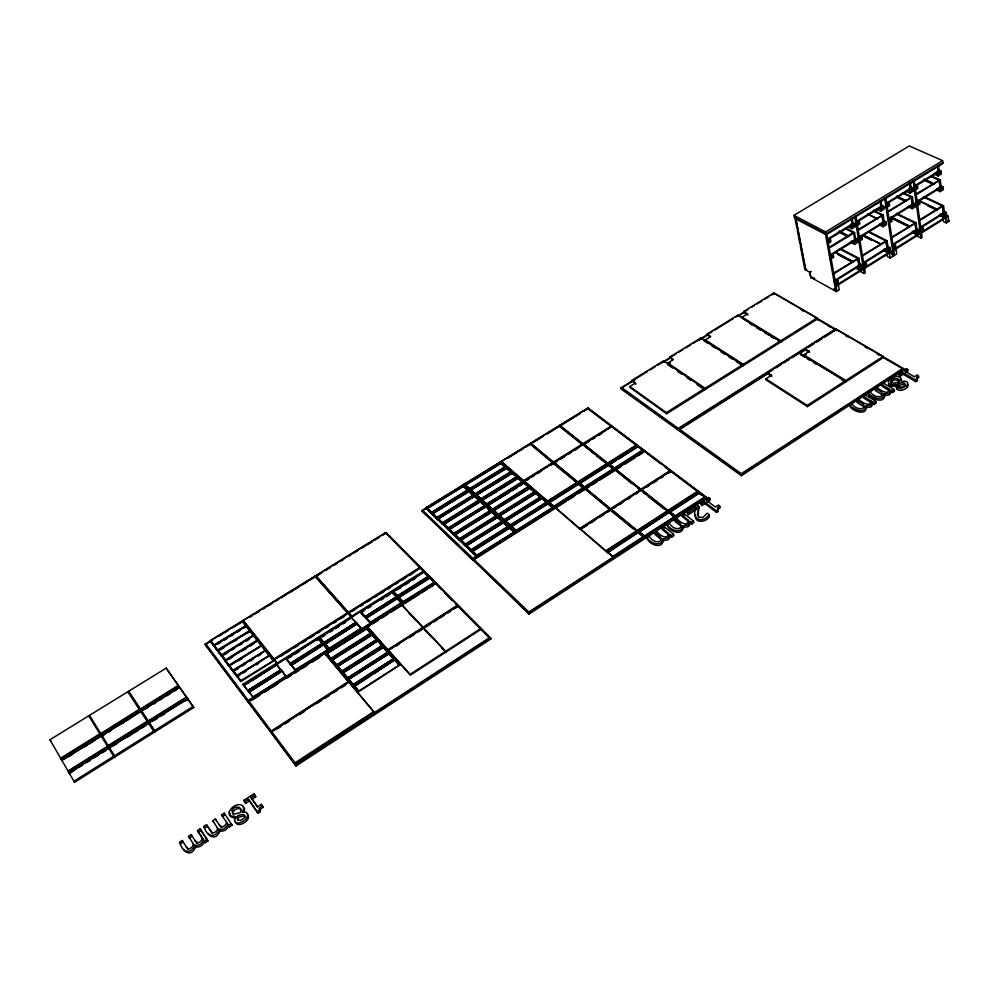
<?xml version="1.0" encoding="UTF-8"?>
<svg xmlns="http://www.w3.org/2000/svg" width="999" height="999" viewBox="0 0 999 999"><rect width="100%" height="100%" fill="white"/><g stroke="black" fill="none" stroke-linecap="round" stroke-linejoin="round"><path stroke-width="1.5" d="M888.623 383.117C888.586 389.36 898.076 383.216 896.578 388.998C899.699 391.77 904.719 390.022 907.279 387.287A6.094 3.721 -9.3 0 0 908.029 385.102L907.379 383.891M891.058 390.134L889.272 393.131L884.352 394.068C883.029 402.36 871.578 397.177 868.368 393.331L870.366 392.033C876.872 401.286 891.383 394.605 875.099 388.948L877.085 387.649C879.919 389.66 887.936 396.054 889.572 389.235L881.805 384.578L883.79 383.291L894.217 389.523L894.492 391.221L892.494 392.52L891.333 391.833L891.058 390.134L892.219 390.834L892.494 392.52M884.352 394.068C886.138 404.283 871.677 399.513 868.668 395.03L868.368 393.331M695.616 514.647C693.631 523.951 706.705 522.589 709.465 516.283L709.028 514.622L707.18 513.211L702.772 517.507L698.988 517.132L697.614 513.573L698.863 506.343L697.077 504.97L686.525 511.85L688.436 514.647L696.84 509.153L696.39 507.492L687.974 512.974L686.525 511.85M230.12 813.636L230.619 816.683L234.615 818.156M872.751 402.11L870.928 405.144L865.996 406.081C867.781 416.308 853.308 411.625 850.324 406.98L850.024 405.294L852.035 403.983C858.478 413.374 873.001 406.618 856.805 400.874L858.803 399.563C861.625 401.673 869.617 408.054 871.278 401.198L863.561 396.466L865.559 395.167L875.923 401.498L876.21 403.196L874.2 404.508L872.751 402.11L874.2 404.508M865.996 406.081C864.647 414.41 853.196 409.278 850.024 405.294M798.126 231.081L797.377 230.507L799.924 243.906L800.661 244.305M801.061 246.541L800.336 245.891L804.819 269.418L809.964 272.34L811.051 278.072L809.515 272.777L810.102 273.102M891.333 391.833L889.547 394.83L884.639 395.766M873.039 403.808L871.215 406.83L866.295 407.767M690.209 521.565L687.986 524.925L682.941 525.849C681.306 534.49 669.917 529.97 667.082 524.525L669.268 523.101C675.336 533.778 689.522 526.798 674.425 519.742L676.598 518.319C679.17 521.503 686.95 527.697 688.848 520.504L681.755 514.96L683.915 513.548L693.443 520.966L693.905 522.627L691.733 524.05L690.209 521.565L691.733 524.05M682.941 525.849L683.403 527.509C681.78 536.151 670.379 531.618 667.557 526.186L667.082 524.525M670.204 534.652L667.931 538.049L662.886 538.973C661.213 547.652 649.812 543.194 647.027 537.587L649.238 536.163C655.232 547.015 669.405 539.91 654.445 532.767L656.63 531.331C659.165 534.64 666.932 540.809 668.855 533.578L661.825 527.947L664.01 526.523L673.451 534.065L673.925 535.726L671.728 537.162L670.204 534.652L671.728 537.162M662.886 538.973L663.361 540.634C661.7 549.313 650.299 544.855 647.527 539.248L647.027 537.587M698.863 506.343L698.151 516.783M696.39 507.492C689.847 518.993 703.009 524.375 709.028 514.622M690.659 523.226L688.448 526.585L683.403 527.509M670.679 536.313L668.406 539.71L663.361 540.634M244.068 812.05L244.58 809.065L243.381 807.092M717.719 509.965L720.067 507.567L719.63 505.894L718.456 505.007L715.359 507.03L706.743 500.511L709.827 498.501L710.252 500.162L707.18 502.172L706.743 500.511M227.772 824.163C226.561 827.484 222.789 830.693 219.143 829.307C218.257 833.703 211.488 838.261 208.341 833.391M219.143 829.307L220.067 830.856C215.384 842.157 206.83 836.038 203.833 826.448L206.468 824.724L212.4 832.841C214.885 833.316 218.719 829.694 217.258 827.559M203.521 840.047L197.477 830.594L200.125 828.87L206.98 839.46L204.32 841.195L203.546 840.009C202.31 843.343 198.526 846.628 194.842 845.191C193.931 849.587 187.113 854.282 183.991 849.3M194.842 845.191L195.804 846.74C191.009 858.116 182.542 852.06 179.583 842.257L182.243 840.521L188.037 849.562M226.773 822.676L224.812 825.649L222.477 827.047L219.343 824.999M197.477 830.594L202.572 838.498L200.574 841.508L198.214 842.919L195.117 840.821M907.741 369.43L904.919 371.278L914.322 376.748L917.157 374.9L918.443 375.649L916.408 377.809L917.457 380.607L915.821 381.68L903.171 374.275L902.909 372.59L900.136 374.388L898.713 373.551L906.318 368.606L907.741 369.43L907.991 371.128L905.181 372.964M918.443 375.649L918.693 377.347L916.657 379.508L917.457 380.607M719.63 505.894L717.432 507.879L718.356 511.238L716.57 512.412L704.982 503.608L704.545 501.948L701.523 503.908L700.224 502.922L708.516 497.514L709.827 498.501M249.388 800.923L245.742 803.296L243.881 800.349L253.883 793.83L254.857 795.204L251.136 797.639L257.542 806.805L261.288 804.345L263.049 807.167L260.215 809.615L260.152 811.887L257.992 813.298L248.489 799.362L244.842 801.747M262.163 805.606L259.041 808.591L260.152 811.887M229.47 826.885L228.546 825.336L231.181 823.613L232.105 825.162L229.47 826.885L228.696 825.723C227.485 829.045 223.714 832.254 220.067 830.856M671.253 535.501L673.451 534.065M691.271 522.39L693.443 520.966M873.913 402.822L875.923 401.498M892.219 390.834L894.217 389.523M195.804 846.74C199.488 848.163 203.259 844.879 204.495 841.558L205.27 842.744L207.917 841.008L206.98 839.46M257.992 813.298L257.105 811.737L259.253 810.326M704.545 501.948L716.146 510.739L717.919 509.565M902.909 372.59L915.571 379.982L917.194 378.908M198.426 832.13L201.074 830.406L200.125 828.87M206.468 824.724L207.405 826.273L204.77 827.996L203.833 826.448M257.63 807.217L252.023 799.2L255.744 796.765L254.857 795.204M700.224 502.922L701.972 505.581L704.982 503.608M898.713 373.551L898.988 375.249L900.399 376.086L903.171 374.275M373.738 711.575L295.155 762.724L295.554 763.461L374.101 712.324L373.738 711.575L348.826 681.992L271.703 731.48L272.103 732.217M643.306 536.55L638.224 532.392L607.629 552.272L612.624 556.53L643.306 536.55L643.106 537.612M674.3 516.383L669.13 512.325L638.948 531.93L644.018 536.088L674.4 516.77L671.915 515.422M698.014 492.195L704.982 496.865L675.012 515.921L675.649 516.421L668.556 510.851L698.338 491.533L699.013 492.045L669.342 511.775L668.556 510.851M607.629 552.272L613.311 557.017L606.381 551.211L636.962 531.368L637.612 531.905L607.155 552.147L606.505 551.598M638.948 531.93L644.692 536.588L638.349 531.393M705.082 497.252L528.871 612.012L474.113 559.64M295.966 765.983L295.367 764.872L490.472 637.787L490.921 638.935L295.966 765.983L248.202 701.922L436.138 582.979L490.472 637.787M472.939 559.677L528.583 612.961L706.318 497.19L706.63 498.376L529.02 614.11L472.939 559.677L644.879 450.861L706.318 497.19M678.621 429.508L741.121 474.525L903.695 368.631L903.883 369.83L741.408 475.699L678.933 430.656L678.621 429.508L773.351 369.555M191.196 834.677L192.158 836.225L189.51 837.949L188.549 836.413L191.196 834.677L197.028 843.68M213.649 822.214L212.712 820.666L215.347 818.943L221.254 827.834M224.188 813.186L225.1 814.734L222.49 816.445L221.566 814.897L224.188 813.186L232.105 825.162M454.32 608.866L458.141 606.418L457.842 605.669L423.451 627.684L445.704 651.261L480.594 628.646L480.906 629.407L446.016 652.022L423.214 627.834L388.336 650.174L410.04 674.375L445.454 651.423L445.779 652.185L410.377 675.124L367.058 626.448L401.398 604.707L422.777 627.384L423.101 628.134L388.261 650.449L367.058 626.448M580.207 528.871L605.844 550.736L636.4 530.906L636.638 531.68L606.093 551.51L580.207 528.871L610.339 509.565L636.4 530.906M667.282 510.876L640.784 490.047L611.038 509.103L637.125 530.444L667.282 510.876L667.507 511.65M641.483 489.597L667.994 510.414L697.764 491.096L697.976 491.883L668.219 511.188L641.483 489.597L670.841 470.791L697.764 491.096M637.674 530.894L667.856 511.313L668.518 511.838L638.448 531.83L637.674 530.894L638.336 531.431L668.518 511.838M611.038 509.103L637.362 531.218L666.246 512.462M636.763 532.417L637.737 532.292M637.799 531.281L639.497 532.042M668.631 512.225L667.532 511.988L668.818 512.986M668.668 511.251L673.476 514.41M606.381 551.211L607.03 551.76L637.612 531.905M669.205 511.363L699.013 492.045M704.882 496.466L699.637 492.519L669.842 511.863L675.112 516.308M607.754 552.659L638.224 532.392M639.06 532.317L669.13 512.325M669.954 512.25L699.75 492.907L704.982 496.865M354.233 686.4L353.571 686.338L358.391 691.333L399.488 664.834L395.03 659.677M358.092 692.02L352.535 685.114L358.092 692.02L400.124 664.909L399.787 664.16L394.43 658.179L352.485 685.364L346.99 678.521M765.871 378.846L807.217 405.419L845.191 380.919L845.404 382.105L807.467 406.605L766.121 380.007L765.871 378.846L771.503 375.274L771.752 376.436L767.644 373.813L767.394 372.652L771.503 375.274M803.783 354.807L845.841 380.494L883.166 356.393L883.353 357.592L846.053 381.68L804.008 355.981L803.783 354.807L809.315 351.298L809.54 352.472M347.702 679.52L352.784 684.69L393.706 658.378L389.285 653.271M393.531 658.004L394.343 658.453L388.236 652.085L394.006 657.704M353.259 686.126L353.009 684.802L354.208 685.514L394.218 659.777L393.494 658.778L394.218 659.777M393.668 659.153L395.154 659.178M352.897 685.851L394.043 659.402M394.13 658.853L394.98 658.803M371.491 675.299L354.707 686.101L394.555 659.977L398.851 664.772M374.076 673.638L394.555 659.977M357.729 691.271L358.391 691.333M387.912 649.7L422.777 627.384M423.539 628.596L423.027 627.222L457.392 605.219L457.704 605.968L423.351 627.971M555.094 507.442L579.72 528.459L609.852 509.165L610.089 509.94L579.982 529.233L555.094 507.442L584.79 488.648L609.852 509.165M585.489 488.211L610.564 508.716L640.297 489.66L640.521 490.434L610.801 509.478L585.489 488.211L614.822 469.642L640.297 489.66M615.509 469.205L640.996 489.21L670.341 470.417L670.554 471.191L641.221 489.985L615.509 469.205L644.467 450.886L670.341 470.417M342.195 673.001L341.958 671.703L342.195 673.001L347.227 678.109L387.987 651.985L383.616 646.927M387.812 651.61L388.623 652.072L346.94 678.783L336.513 665.247L336.75 666.533M396.428 645.953L399.001 644.305M409.328 637.687L414.498 634.377M418.369 631.905L422.24 629.42M426.323 626.798L430.144 624.363M433.966 621.915L437.774 619.467M440.322 617.832L444.143 615.384M447.964 612.949L450.512 611.313M347.927 677.909L387.774 652.384L388.324 652.996L348.639 678.92L347.452 678.221M387.774 652.384L388.411 652.459M583.079 527.959L587 525.437M590.933 522.927L594.855 520.404M600.099 517.045L604.033 514.522M607.954 512.012L610.576 510.327L633.091 528.771M613.873 508.216L616.458 506.568M619.043 504.907L622.914 502.422M628.084 499.113L630.669 497.452M635.839 494.143L638.423 492.482M646.815 487.1L649.362 485.464M653.196 483.017L657.017 480.556M660.851 478.109L663.398 476.473M668.506 473.201L671.053 471.565L670.841 470.791M388.324 652.996L348.639 678.92M388.236 652.085L389.423 652.772M352.597 684.315L348.014 679.732L352.784 684.69M393.244 658.678L388.998 653.945L348.951 679.133L388.823 653.571L393.069 658.304M348.414 681.505L271.316 730.956L271.716 731.693L348.776 682.242L348.414 681.505L324.65 653.284L248.963 701.173L249.363 701.91M277.335 728.858L281.243 726.348M285.165 723.825L289.086 721.315M299.538 714.597L304.77 711.251M316.521 703.696L321.753 700.349M324.363 698.663L329.583 695.316M333.504 692.794L337.425 690.284M341.346 687.762L345.267 685.252M341.084 671.515L342.207 671.291L337.987 666.133L377.535 640.946L382.317 645.666L377.997 640.646M342.02 670.916L381.693 645.591M382.155 645.292L382.954 645.741L341.446 672.265L336.051 665.546M342.432 671.403L382.105 646.053L382.654 646.665L343.132 672.389L341.958 671.703M383.741 646.44L382.567 645.754L388.274 651.323M382.105 646.053L382.742 646.128M341.845 672.739L382.654 646.665M382.567 645.754L383.579 646.066M347.053 677.734L342.495 673.201L347.227 678.109M387.525 652.285L383.316 647.602L343.444 672.602L383.154 647.227L387.35 651.91M331.356 660.152L331.131 658.865L331.356 660.152L336.301 665.147L376.723 639.41L372.44 634.44M376.548 639.035L377.347 639.485L336.014 665.821L330.669 659.165M336.988 664.947L376.498 639.785L377.035 640.384L337.687 665.946L336.513 665.247M378.134 640.172L376.96 639.497L382.617 644.992M376.498 639.785L377.135 639.872M377.035 640.384L337.687 665.946M376.96 639.497L377.959 639.797M341.558 671.216L337.05 666.733L341.733 671.59M363.673 650.262L337.987 666.133M366.221 648.638L377.535 640.946M325.337 652.846L330.632 659.44L371.803 633.291L365.921 627.16L367.07 627.834M326.273 652.26L326.96 653.234L365.984 628.046L365.459 627.447L325.799 652.547M330.919 658.766L326.323 654.008L330.919 658.766L327.247 653.421L366.471 628.583L371.178 633.216L366.933 628.296M369.692 632.367L366.645 628.958L327.247 653.421M804.008 355.981L806.23 354.57M326.024 653.821L330.731 658.391M331.206 658.104L370.542 633.129M331.606 658.566L370.954 633.591L371.478 634.178L332.292 659.552L331.131 658.865M372.577 633.978L371.416 633.291L377.01 638.736M370.954 633.591L371.578 633.666M331.031 659.902L371.478 634.178M371.416 633.291L372.402 633.603M336.114 664.772L331.656 660.339L336.301 665.147M376.261 639.697L372.152 635.102L332.592 659.752L371.978 634.727L376.086 639.323M464.785 545.067L470.442 550.936L508.853 526.71L503.733 522.252L506.081 524.612M503.783 520.541L509.565 526.261L547.352 502.422L541.046 497.115L542.17 497.727M323.688 644.293L323.002 643.331L290.147 664.048L290.647 664.66L323.514 643.93L290.834 665.022L286.189 659.265L318.281 638.586L322.977 643.606L318.281 638.586M356.705 622.976L324.463 643.806L356.705 622.976L356.193 622.402L323.776 642.844L324.463 643.806M364.86 616.932L365.372 617.507L397.277 597.39L365.547 617.882L364.86 616.932L396.74 596.828L397.277 597.39M397.49 596.353L398.027 596.915L429.508 577.06L398.189 597.29L397.49 596.353L428.958 576.51L429.657 577.434M472.252 551.723L476.598 555.856L472.539 551.073L509.265 527.897L514.285 532.017L509.84 528.009L510.127 527.36L514.572 531.368L514.86 532.13L476.298 556.518L470.591 550.599L472.165 550.961L508.741 527.422L508.154 526.898L471.603 550.424M508.154 526.898L509.84 528.009M548.276 502.934L547.127 502.322L553.496 507.679L515.571 531.668L509.74 525.911L511.301 526.261L547.29 503.084L546.703 502.584L510.726 525.736M578.209 483.254L548.613 501.923L548.026 501.411L577.609 482.767L578.209 483.254L548.751 502.297L548.026 501.411M578.296 482.317L578.908 482.817L608.116 464.385L579.02 483.191L578.296 482.317L607.504 463.898L608.116 464.385M608.191 463.474L608.803 463.948L637.649 445.754L608.915 464.335L608.191 463.474L637.037 445.279L637.649 445.754M471.153 551.136L470.591 550.599M471.453 550.049L472.015 550.586L508.741 527.422M509.59 526.873L508.591 526.623L509.727 527.26M510.014 526.66L547.29 503.084M547.127 502.322L548.139 502.559M248.489 691.733L281.718 670.292L248.489 691.733L243.806 685.439L277.098 664.497L281.131 670.704M280.582 672.339L248.926 692.319L282.168 670.853L285.851 676.648L281.219 669.68L247.814 690.746L248.689 691.171M295.754 670.391L291.096 665.222L323.976 644.48L327.784 650.124L323.876 645.516M361.376 628.396L357.355 623.888L324.925 644.355L357.192 623.513L361.376 628.396L355.906 623.064L356.88 623.351M365.022 617.307L370.691 622.976L365.859 618.044L397.764 597.914C407.242 606.805 397.852 602.072 396.903 597.202L397.44 597.764M397.652 596.728L403.434 602.272L398.514 597.439L430.007 577.572L434.39 582.205L429.12 576.885M509.74 525.911L510.876 526.535L510.164 525.636M548.164 501.798L554.395 506.768L549.163 502.385L578.758 483.703C592.02 494.455 574.263 481.655 578.334 483.628M578.97 482.817L584.752 487.562L579.457 483.266L608.678 464.822C622.152 475.324 604.133 462.849 608.241 464.76M608.841 463.973L614.735 468.593L609.365 464.398L638.224 446.178L643.019 449.8L642.832 450.824M281.88 671.528L282.168 670.853M293.032 664.485L323.976 644.48M366.034 618.418L397.927 598.289L402.06 602.659M398.676 597.814L430.169 577.946M515.859 531.018L510.839 526.898L515.859 531.018L516.158 530.369L511.7 526.361L547.839 503.558L552.947 507.567L548.264 503.284M551.023 501.673L578.883 484.09L583.516 487.887M579.582 483.653L608.803 465.209L613.511 468.918M609.49 464.772L616.271 460.489M618.818 458.891L636.663 447.627M643.131 450.187L636.738 445.929L637.762 446.128M472.689 551.448L509.403 528.271M511.7 526.361L547.964 503.933L552.522 507.829M291.096 665.222L294.917 669.942L328.072 649.462M361.201 628.021L328.659 648.601L329.483 649.05L319.692 638.186L319.967 637.524L351.361 617.782L355.969 622.327L323.751 643.119L319.692 638.186M365.859 618.044L369.892 622.527L401.898 602.285M398.514 597.439L402.659 601.81L434.39 582.205M549.163 502.385L553.721 506.268L583.404 487.5M579.457 483.266L584.09 487.062L613.398 468.531M609.365 464.398L614.085 468.094L643.019 449.8M471.665 551.623L476.598 555.856M472.539 551.073L476.885 555.207L513.861 532.292M509.702 527.622L514.572 531.368M510.452 526.798L515.721 530.644M516.158 530.369L552.397 507.455M248.739 691.957L253.284 697.252L242.907 684.24L276.174 663.324L276.848 664.298L243.569 685.227L242.907 684.24M435.714 582.542L386.163 532.554L204.957 644.218L247.827 701.435L435.714 582.542L436.176 583.666M644.405 450.499L588.149 408.079L421.728 510.639L472.515 559.265L644.405 450.499L644.68 451.66M647.302 371.616L620.866 387.912L678.134 429.158L836.2 329.108L883.166 356.393M401.973 605.307L401.648 604.557L435.514 583.116L490.921 638.935M775.986 367.882L781.243 364.548M783.878 362.887L789.148 359.553M791.77 357.892L806.243 348.726M808.878 347.065L814.148 343.731M816.77 342.07L822.04 338.736M824.674 337.075L836.513 329.583L903.695 368.631M365.459 627.447L366.096 627.534M252.36 700.037L259.865 695.254M265.01 692.007L269.43 689.235M271.541 687.874L277.31 684.24M287.188 677.971L291.383 675.312M295.017 673.014L299.263 670.317M301.536 668.88L307.143 665.334M312.387 662.012L316.695 659.303M317.183 658.978L319.792 657.33M365.984 628.046L326.96 653.234M366.233 627.934L370.167 625.436M372.49 623.963L378.047 620.441M381.98 617.956L387.737 614.31M391.171 612.137L395.479 609.44M396.428 608.816L403.359 604.445M404.308 603.821L411.226 599.462M412.187 598.838L419.105 594.48M421.378 593.019L426.985 589.485M429.258 588.024L433.554 585.339M421.728 510.639L472.952 560.389L566.046 501.461M568.256 500.037L573.913 496.478M579.083 493.181L589.66 486.513M592.107 484.94L597.452 481.555M599.762 480.094L605.319 476.573M606.131 476.061L621.128 466.595M624.999 464.11L628.995 461.613M630.207 460.814L635.501 457.467M638.099 455.819L643.368 452.485M620.866 387.912L621.191 389.036L678.433 430.307L769.28 372.777M799.562 353.609L806.143 349.45M464.785 544.393L460.089 540.609L464.935 544.767L465.222 544.118L460.964 540.072L497.415 517.195L502.347 521.241L498.264 516.67L502.634 520.604L502.909 521.353L464.647 545.417L459.028 539.597M465.222 544.118L501.773 521.141M498.588 516.121L498.314 514.972L498.588 516.121L503.908 520.254L504.195 519.617L499.825 515.684L535.701 493.181L540.721 497.115L536.126 492.919M504.195 519.617L540.172 497.002M540.596 496.74L541.271 497.227L503.621 520.904L497.889 515.247M276.086 664.36L276.174 663.324M274.275 659.477L277.173 663.111L351.074 616.645L351.411 617.394L277.56 663.848L274.275 659.477L347.989 613.199L351.074 616.645M348.751 612.724L351.823 616.171L423.564 571.053L423.876 571.803L352.172 616.907L348.751 612.724L420.329 567.794L420.641 568.543M465.646 544.53L502.21 521.528L502.784 522.052L466.358 545.429L465.646 544.53L466.358 545.429M503.783 521.89L502.647 521.266L503.883 522.627M504.632 520.004L540.621 497.377L541.208 497.877L505.344 520.904L504.632 520.004L505.344 520.904M465.072 545.829L502.784 522.052M503.646 521.503L502.647 521.266M505.207 520.516L541.208 497.877M542.045 497.352L541.046 497.115M360.914 611.775L391.795 592.345L396.491 596.765L364.797 617.232C359.078 612.187 359.59 609.128 365.072 616.57L360.627 612.424M393.594 591.683L423.913 572.14L428.696 576.46L397.402 596.665L393.144 591.97L397.689 596.003L397.402 596.665M249.663 682.255L243.806 685.439M252.248 680.619L277.098 664.497M356.131 622.689L351.361 617.782M396.491 596.765L391.795 592.345M423.913 572.14L428.696 576.46M470.741 550.287L465.846 546.091L470.741 550.287L471.029 549.637L466.72 545.541L503.309 522.527L508.279 526.61L503.733 522.252M505.307 521.266C503.796 522.127 517.132 530.244 505.731 520.991L541.745 498.339L546.803 502.31L542.17 498.076M466.72 545.541L503.446 522.902L505.656 524.887M540.584 499.525L505.731 520.991M291.608 656.343L286.189 659.265M295.542 653.87L299.463 651.398M316.483 640.684L319.106 639.035M322.452 636.925L325.037 635.302M330.207 632.055L332.792 630.431M335.377 628.796L339.248 626.361M343.119 623.925L345.704 622.302M362.063 612L364.61 610.401M368.419 608.004L370.966 606.405M381.131 599.999L383.666 598.401M386.213 596.803L390.022 594.405M397.227 589.872L401.148 587.4M405.07 584.939L408.991 582.467M412.912 580.007L415.522 578.359M524.113 481.006L547.527 500.986L577.097 482.342L577.347 483.104L547.789 501.748L524.113 481.006L553.271 462.837L577.097 482.342M553.958 462.412L577.797 481.905L606.992 463.499L607.23 464.26L578.046 482.667L553.958 462.412L582.754 444.455L606.992 463.499M636.513 444.892L611.875 426.311L583.428 444.031L607.679 463.061L636.513 444.892L636.738 445.654M322.153 643.156L290.247 663.286L290.147 664.31L321.666 644.442M393.431 591.308L397.527 595.641L428.096 576.361M323.564 642.757L355.507 622.614M465.846 546.091L470.591 549.912M471.029 549.637L507.717 526.498M504.495 521.441L509.715 525.237M510.152 524.962L546.253 502.197M583.428 444.031L607.916 463.836L635.426 446.478M295.567 670.017L290.147 664.048M578.421 482.704L579.02 483.191M608.316 463.848L613.436 467.295M232.717 670.866L229.183 666.196L236.825 676.41L269.705 655.319L265.384 650.649L233.341 670.679L236.9 675.374L269.231 655.619M237.1 675.749L233.067 671.328L236.626 676.036L269.705 655.319M236.988 676.51L240.771 681.63L273.951 660.789L269.418 655.706M237.188 676.872L239.723 675.287M243.544 672.889L246.091 671.303M256.268 664.922L258.803 663.324M459.041 538.923L454.395 535.189L459.19 539.298L459.478 538.661L455.257 534.64L491.57 511.925L496.453 515.934L492.42 511.401L497.027 516.046L490.921 510.689L491.995 511.663M459.478 538.661L495.891 515.834M492.757 510.864L492.482 509.715L492.757 510.864L498.026 514.96L498.301 514.31L493.981 510.427L529.72 488.061L534.702 491.97L530.144 487.799M498.301 514.31L534.153 491.845M534.565 491.583L535.252 492.082L497.739 515.596L492.057 509.989M459.902 539.06L496.328 516.221L496.89 516.733L460.601 539.959L459.902 539.06L460.601 539.959M497.889 516.57L496.753 515.959L497.839 516.933M498.738 514.71L534.59 492.232L535.177 492.719L499.45 515.596L498.738 514.71L499.45 515.596M536.138 492.569L535.014 491.97L541.008 496.466M179.658 687.374L141.496 710.988L128.534 691.32L166.171 668.131L187.625 698.813L149.176 722.602L154.508 730.669L193.119 706.455L193.744 707.542L155.17 731.743L149.238 722.702L187.737 698.85L188.212 699.612L185.327 700.948M453.346 534.19L458.903 539.947L495.704 516.87M460.452 539.585L496.89 516.733M497.739 516.196L496.753 515.959M498.164 515.996L536.013 492.195M74.55 782.317L114.336 757.354L88.724 715.846L49.95 739.747L74.55 782.317L73.839 781.243L113.661 756.28L114.336 757.354M115.172 756.83L154.345 732.255L153.696 731.181L114.485 755.756L115.172 756.83L89.535 715.346L127.735 691.808L154.345 732.255M503.771 519.88L498.976 516.221L503.908 520.254M460.964 540.072L497.552 517.582L501.91 521.515M499.825 515.684L535.839 493.556L539.185 496.428M243.132 620.391L273.901 659.015L347.602 612.762L347.952 613.498L314.972 576.123L243.132 620.391L274.288 659.74L346.628 614.323M315.709 575.661L348.364 612.287L419.917 567.37L420.229 568.119L348.701 613.024L315.709 575.661L385.514 532.642L423.564 571.053M629.807 386.488L666.333 412.587L704.47 388.648L704.757 389.81L666.645 413.736L630.132 387.624L629.807 386.488L635.451 383.004L635.776 384.14L631.818 380.432L663.523 360.901L705.406 389.398L742.881 365.871L742.619 364.71L700.898 337.874L669.705 357.093L672.477 359.877M669.705 357.093L673.413 359.578L667.856 363.012L705.119 388.249L742.619 364.71M705.294 339.91L743.256 364.31L780.144 341.159L780.381 342.32L743.518 365.459L705.569 341.046L705.294 339.91L710.764 336.526L706.992 334.116L737.687 315.209L780.144 341.159M742.132 317.17L780.781 340.759L817.057 317.994L817.282 319.156L781.018 341.92L742.394 318.306L742.132 317.17L747.514 313.848L747.776 314.985L743.93 312.65L743.668 311.513L773.888 292.907L817.057 317.994M237.263 675.848L240.846 680.594L273.763 660.426M281.231 656.081L283.866 654.42M286.501 652.772L290.447 650.299M294.393 647.814L298.339 645.342M302.285 642.856L306.231 640.384M310.177 637.899L314.123 635.426M318.082 632.941L320.704 631.293M325.974 627.984L328.596 626.336M333.866 623.026L336.501 621.378M340.447 618.893L344.393 616.42M352.997 611.013L355.594 609.378M360.801 606.106L363.399 604.482M367.307 602.022L369.905 600.399M375.112 597.127L377.709 595.491M380.319 593.856L384.215 591.408M388.124 588.96L390.721 587.325M395.929 584.053L398.526 582.417M402.422 579.969L405.032 578.334M410.227 575.074L412.837 573.438M826.673 233.766L836.875 290.584L835.788 291.258L825.549 234.453M860.239 271.391L864.21 273.514L865.296 272.839L855.868 215.946M921.053 238.037L922.114 237.375L914.222 180.332L913.148 180.994L921.053 238.037L915.633 235.352M107.505 746.278L67.969 771.016L68.344 771.565L107.88 746.877L107.318 745.991M108.179 745.554L147.115 721.191M810.926 277.435L836.413 291.583L839.272 289.797L838.411 284.977L836.126 286.401M886.725 252.909L887.287 256.531L890.159 258.017L892.944 256.281L891.645 251.798L889.722 250.811M892.032 254.67L893.955 255.657L896.727 253.921L896.003 249.088L893.78 250.462M946.34 222.952L949.05 221.254L947.889 216.746L945.716 218.094L946.34 222.952L943.393 221.541L942.931 217.907M265.672 650.262L261.388 645.629L229.458 665.534L232.992 670.204L265.672 650.262L232.917 671.228L225.337 661.101L228.833 665.734M108.566 748.026L68.981 772.789M109.378 747.489L147.278 724.25M75.999 769.267L69.543 773.651M78.634 767.619L82.592 765.147M86.551 762.674L90.509 760.202M94.468 757.729L98.426 755.256M102.385 752.784L106.344 750.311M113.699 745.704L117.595 743.268M126.686 737.587L131.88 734.34M134.478 732.717L138.386 730.281M142.283 727.846L144.88 726.223M153.559 720.803L157.53 718.318M161.501 715.833L165.472 713.348M453.359 533.516L448.751 529.807L453.496 533.891L453.783 533.254L449.6 529.27L485.789 506.705C499.675 519.343 477.222 498.014 490.921 510.039L491.196 510.789L453.221 534.54L447.702 528.821M453.783 533.254L490.072 510.576M486.975 505.656L486.7 504.52L486.975 505.656L492.182 509.715L492.47 509.065L488.186 505.219L523.801 483.004L528.733 486.863L524.225 482.742M492.47 509.065L528.184 486.75M528.608 486.488L529.283 486.988L491.908 510.352L486.276 504.782M233.267 671.69L238.536 668.393M242.495 665.921L245.13 664.273M250.412 660.976L253.047 659.328M258.316 656.031L260.951 654.382M454.208 533.653L490.497 510.964L491.058 511.463L454.895 534.54L454.208 533.653L454.895 534.54M492.907 509.453L528.621 487.125L529.195 487.612L493.606 510.339L492.907 509.453L493.606 510.339M530.169 487.475L529.045 486.863L534.989 491.321M454.745 534.165L491.058 511.463M490.921 510.689L492.045 511.313M493.469 509.965L529.195 487.612M530.032 487.087L529.045 486.863M453.633 534.94L457.567 532.479M460.189 530.844L464.11 528.384M468.044 525.924L471.978 523.464M475.911 521.003L479.832 518.556M483.766 516.096L486.388 514.46M492.332 510.739L497.49 507.517M500.074 505.906L503.933 503.484M507.804 501.061L510.389 499.45M514.248 497.027L516.833 495.417M521.99 492.195L524.562 490.584M527.147 488.973L529.72 487.362L535.252 492.082M497.877 514.585L493.131 510.951L498.026 514.96M459.19 539.298L454.395 535.189M455.257 534.64L491.708 512.3L496.028 516.208M493.981 510.427L529.857 488.449L532.067 490.334M442.12 523.513L447.589 529.17L485.427 505.594L485.152 504.845C471.378 493.194 494.93 515.059 480.057 501.535L444.006 523.963L448.301 528.271L443.731 524.6M442.982 522.976L479.008 500.586L479.557 501.086L443.668 523.863L443.131 523.351M480.544 500.936L479.433 500.324L480.619 501.648M480.556 499.625L486.126 505.144L523.376 481.93L517.27 476.81L518.381 477.41M481.393 499.1L516.858 477.06L517.42 477.547L482.08 499.975L481.393 499.1L482.08 499.975M63.162 759.477L101.211 736.063L63.212 759.652M436.6 518.256L442.008 523.863L479.707 500.437L479.433 499.687C478.521 497.502 473.863 496.441 475.224 495.904M474.887 494.53C476.898 496.715 474.75 492.807 475.162 495.267L480.407 499.999L517.519 476.935L511.476 471.853L512.574 472.44M141.096 712.137L140.672 711.45L102.01 735.539L102.435 736.226L104.808 734.277M858.903 265.035C857.492 250.524 857.03 261.738 859.702 265.746L834.115 281.668M887.424 247.302C885.439 233.416 885.601 244.88 887.849 248.252L863.848 263.174M915.921 229.583C914.897 215.11 914.135 226.273 916.707 230.307L893.081 244.992M942.894 205.794L943.368 212.525L942.569 205.644L919.167 220.155M443.519 523.488L480.394 500.561M481.943 499.6L517.42 477.547M517.27 476.81L518.256 477.035M68.694 756.73L72.615 754.295M84.403 746.965L87.013 745.341M89.635 743.718L93.556 741.27M108.666 731.88L111.251 730.269M121.566 723.863L124.138 722.265M126.723 720.654L130.582 718.256M145.642 708.89L148.264 707.255M153.521 703.995L156.144 702.359M160.09 699.912L162.712 698.276M166.658 695.828L170.592 693.381M174.538 690.933L177.16 689.298M834.34 280.657L859.577 264.972M862.462 263.187L887.736 247.465M892.007 244.817L916.595 229.52M919.754 227.56L944.043 212.462L944.142 213.237L920.816 227.747M253.509 635.714L221.79 655.394L225.262 659.989L257.08 640.197L261.875 645.616L229.033 666.096L225.337 661.101M518.356 477.734L522.827 481.818L517.944 477.984L482.455 500.062L486.7 503.871L486.413 504.507L481.605 500.574L485.352 503.558M859.702 265.746L859.028 265.809L859.49 266.82L860.201 266.371L858.853 258.266L841.17 248.938M887.849 248.252L887.187 248.301L887.624 249.313L888.336 248.863L887.087 240.747L869.205 231.693M916.158 231.206L916.383 230.145L916.47 231.368L917.169 230.931L916.033 222.802L896.553 213.324M944.142 213.237L943.468 213.299L943.905 214.298L944.592 213.873L943.568 205.732L925.274 197.178M221.978 655.756L225.462 660.351L221.79 655.394M257.267 640.559L257.917 640.646L225.187 661.001L217.732 651.036L221.366 655.956L253.796 635.339L250.262 630.893L217.582 650.936L210.252 641.133L213.836 645.978L246.391 626.036L253.996 635.701M444.155 524.338L480.207 501.91M482.455 500.062L497.052 491.446M499.675 489.81L518.069 478.359L522.415 482.08M257.43 640.646L225.612 660.439L229.658 665.896M856.155 268.406L858.853 269.855L862.212 267.757L861.762 265.035L861.687 266.945L860.776 267.507L857.991 265.259M882.991 250.237L887.075 252.335L890.396 250.262L889.984 247.54L888.985 250L888.86 249.163L886.775 250.462L884.103 249.088M911.762 232.292L915.896 234.328L919.167 232.28L918.793 229.558L917.794 232.018L917.681 231.169L915.621 232.455L912.911 231.119M943.58 214.148L943.818 213.087M943.168 211.413L946.303 212.512L946.64 215.235L943.406 217.258L939.222 215.272M229.458 659.015L232.08 657.392M242.557 650.873L246.491 648.426M250.412 645.978L253.034 644.355M836.013 284.128L838.286 282.717L837.949 280.844L835.052 283.579L834.752 281.893M860.639 266.671L858.528 267.982L858.853 269.855M940.421 214.086L943.156 215.372L945.191 214.111L945.291 214.96L946.165 214.423L945.953 212.737M863.486 265.821L866.345 263.112L866.657 264.985L863.298 267.083M892.731 247.677L895.566 244.992L895.853 246.865L892.532 248.938M920.429 230.369L923.251 227.71L923.501 229.595L920.229 231.631M835.951 285.427L863.361 268.356L860.639 266.92M864.435 267.682L891.495 250.824L891.62 251.611L864.572 268.456M893.63 249.5L920.341 232.854M921.39 232.205L947.764 215.772L947.864 216.546L921.503 232.979M443.156 524.487L447.864 528.533M444.006 523.963L448.151 527.897L484.44 505.744M480.482 501.273L485.152 504.845M481.243 500.499L486.276 504.133M486.7 503.871L522.277 481.693M501.136 461.401L523.676 480.631L552.822 462.475L553.084 463.224L523.938 481.393L501.136 461.401L529.882 443.681L552.822 462.475M530.569 443.269L553.508 462.038L582.305 444.105L582.542 444.855L553.758 462.799L530.569 443.269L558.965 425.761L582.305 444.105M611.425 425.961L587.699 408.067L559.64 425.349L582.979 443.681L611.425 425.961L611.65 426.723M836.088 286.201L863.486 269.131M893.755 250.274L920.454 233.641M891.645 251.798L889.422 253.184L890.159 258.017M229.108 665.072L261.688 645.254M448.563 528.284L484.727 505.744L485.277 506.243L449.25 529.17L448.563 528.284L449.25 529.17M486.263 506.093L485.152 505.482L486.213 506.443M487.125 504.258L522.714 482.067L523.276 482.554L487.812 505.132L487.125 504.258L487.812 505.132M524.25 482.417L523.126 481.818L529.02 486.226M584.515 443.631L610.352 427.522M526.91 480.182L529.445 478.596M531.98 477.023L534.515 475.437M538.311 473.064L540.846 471.491M550.986 465.172L553.521 463.586L577.347 483.104M554.208 463.161L556.818 461.526M560.751 459.078L564.672 456.63M568.606 454.183L571.216 452.559M575.149 450.112L577.759 448.476M583.666 444.792L588.836 441.57M592.719 439.148L595.304 437.537M599.188 435.127L601.773 433.516M448.002 529.57L485.277 506.243M485.152 505.482L486.126 505.719M486.55 505.531L524.113 482.042M238.586 660.826L242.52 658.366M492.045 509.328L487.337 505.744L492.182 509.715M453.496 533.891L448.751 529.807M449.6 529.27L485.789 506.705M488.186 505.219L509.428 492.432M512.062 490.784L517.345 487.487M519.98 485.851L523.801 483.004M220.529 649.787L224.438 647.364M233.541 641.733L237.437 639.31M246.553 633.678L250.449 631.256M436.613 517.607L432.13 514.01L436.763 517.969L432.979 513.474L468.768 491.358C482.28 503.633 460.452 482.892 473.763 494.58L474.05 495.329L436.488 518.606L431.118 513.049M437.038 517.332L472.927 495.104M469.955 490.334C465.809 485.851 483.366 501.71 471.141 489.885L506.381 468.106L511.176 471.865L506.793 467.844M475.312 493.631L510.639 471.74M511.051 471.491L511.725 471.978L474.75 494.892L469.268 489.473M437.45 517.719L473.351 495.479L473.888 495.966L438.124 518.606L437.45 517.719L438.124 518.606M474.875 495.816L473.763 495.217L475.374 496.278M475.724 494.006L511.063 472.102L511.613 472.577L476.411 494.867L475.724 494.006L476.411 494.867M436.9 518.993L473.888 495.966M473.763 495.217L474.725 495.454M476.273 494.493L511.613 472.577M511.476 471.853L512.45 472.065M833.478 273.276L858.178 258.329M862.025 255.582L886.425 240.809M891.345 237.4L915.371 222.864M438.049 518.956L437.762 519.592L438.049 518.956L442.295 523.226L442.569 522.589L438.474 518.693L474.388 496.428L479.145 500.324L474.812 496.166M480.694 499.363L475.936 495.467L480.694 499.363L480.969 498.726L476.773 494.942L512.125 473.026L516.97 476.81L512.549 472.764M833.178 274.188L858.853 258.266M861.75 256.468L887.087 240.747M891.021 238.311L916.033 222.802M920.116 220.267L943.568 205.732M516.558 477.072L512.262 473.401L476.773 494.942M249.8 631.181L217.994 650.386L221.441 654.932L253.147 635.264L257.73 640.272M221.166 655.594L221.441 654.932M224.325 654.782L228.247 652.359M232.155 649.924L234.765 648.301M239.985 645.067L242.595 643.443M246.516 641.008L249.126 639.397M60.577 758.204L99.825 733.828M100.774 733.541L139.286 709.327M166.171 668.131L178.272 685.376L140.235 709.103L128.534 691.32M437.612 519.218L442.145 522.852M442.569 522.589L478.583 500.212M475.574 495.392L480.556 498.988M480.969 498.726L516.433 476.698M670.379 362.774L668.156 364.148L667.856 363.012M273.289 660.714L241.92 621.141L210.514 640.484L213.898 644.967L245.592 625.874M213.636 645.616L246.041 625.599L250.1 630.819M218.057 644.018L220.654 642.419M224.538 640.022L227.135 638.411M231.031 636.013L233.616 634.402M237.512 632.005L240.097 630.406M243.993 627.996L246.591 626.398M431.143 512.4C417.719 500.811 440.384 521.066 427.547 508.316L463.211 486.326C476.598 498.501 454.97 477.947 468.156 489.535L468.444 490.272L431.019 513.399L425.699 507.879M431.568 512.137L467.32 490.047M464.385 485.314C460.277 480.869 477.684 496.59 465.571 484.877L500.674 463.224L505.444 466.958L501.086 462.974M469.692 488.586L504.895 466.833M505.307 466.583L500.037 462.075L501.123 462.662M431.98 512.524L467.732 490.422L468.281 490.909L432.642 513.386L431.98 512.524L432.642 513.386M469.255 490.759L468.156 490.159L469.193 491.096M470.104 488.948L505.319 467.195L505.869 467.669L470.791 489.81L470.104 488.948L470.791 489.81M506.83 467.532L505.731 466.945L511.463 471.228M463.711 484.465L469.143 489.847L503.346 468.693M505.319 467.195L505.719 466.321M432.505 513.024L468.281 490.909M468.156 490.159L469.118 490.384M470.641 489.435L505.869 467.669M431.418 513.786L435.289 511.388M444.33 505.806L448.201 503.409M452.072 501.023L454.657 499.425M457.242 497.827L461.113 495.429M464.985 493.044L467.569 491.446M469.555 490.209L472.19 488.586M476.136 486.151L478.771 484.515M489.298 478.009L493.244 475.574M497.19 473.126L499.825 471.503M474.887 493.893L470.304 490.409L475.024 494.268M436.763 517.969L432.13 514.01M432.979 513.474L467.582 492.544M471.141 489.885L506.505 468.481L510.764 472.115M811.563 277.747L811.438 277.11L814.747 278.284M213.973 646.066L217.382 650.574L214.236 645.416L217.657 649.924L249.912 630.444M883.478 221.703C881.455 207.505 881.63 219.181 883.915 222.652L858.341 238.399M912.324 203.946C911.263 189.161 910.501 200.549 913.111 204.683L889.21 219.393M940.446 186.638C938.823 172.427 938.685 184.116 940.871 187.587L915.958 202.922M806.73 269.28L805.656 269.955L795.704 218.119M829.37 255.344L855.294 239.398L855.419 240.197L829.52 256.131M858.203 237.6L883.79 221.853M888.111 219.193L912.999 203.883M916.208 201.91L940.771 186.788M883.915 222.652L883.241 222.715L883.69 223.739L884.402 223.289L883.128 214.997L873.413 210.215M913.111 204.683L912.562 205.607M940.871 187.587C939.472 186.938 940.946 189.997 940.521 187.8M854.42 238.262L857.504 239.448L857.966 242.22L854.557 244.318L850.486 242.208M882.954 220.779L886.063 221.915L886.488 224.7L883.116 226.773L879.008 224.725M912.087 202.797L915.221 203.908L915.608 206.693L912.287 208.741L908.128 206.743M939.884 185.764L943.056 186.825L943.406 189.61L940.121 191.633L935.913 189.698M854.882 241.109L855.931 240.821L854.545 232.542L846.315 228.321M851.56 241.021L854.232 242.407L856.368 241.096L856.505 241.945L857.417 241.383L857.13 239.673M860.189 240.846L862.462 239.448L862.137 237.537L859.24 240.26M880.119 223.514L882.816 224.85L884.927 223.551L885.064 224.413L885.963 223.863L885.701 222.14M888.648 223.364L892.007 221.291L891.72 219.38L888.848 222.09L888.586 220.367M909.277 205.507L912.012 206.818L914.097 205.532L914.21 206.393L915.109 205.844L914.859 204.121M937.112 188.449L939.884 189.71L941.932 188.449L942.045 189.31L942.919 188.774L942.706 187.038M830.456 258.054L833.391 255.307L833.728 257.218L830.281 259.34M426.548 507.367L462.187 485.402L462.712 485.889L427.222 508.229L426.548 507.367L427.222 508.229M463.686 485.739L462.599 485.152L463.623 486.076M464.547 483.953L499.625 462.337L500.174 462.799L465.222 484.802L464.547 483.953L465.222 484.802M649.949 369.98L655.244 366.72M657.891 365.097L676.398 353.683M679.045 352.06L683.004 349.613M685.651 347.989L690.946 344.717M693.581 343.094L712.1 331.68M714.747 330.057L733.254 318.644M735.901 317.02L747.801 309.69M751.76 307.242L754.407 305.607M757.055 303.983L762.337 300.724M764.984 299.088L768.955 296.653M771.603 295.017L774.237 293.394L835.988 329.27L836.2 330.444M212.675 640.122L206.056 644.193L248.264 700.436L434.553 582.592L385.514 532.642M219.28 636.051L221.928 634.415M224.563 632.792L228.534 630.344M232.492 627.896L236.463 625.461M237.587 624.762L244.393 620.566M250.037 617.082L252.647 615.484M254.97 614.048L259.178 611.45M263.099 609.04L265.709 607.429M268.194 605.906L272.228 603.408M276.124 601.011L278.758 599.388M281.368 597.777L286.688 594.492M289.211 592.944L293.306 590.421M294.43 589.722L299.65 586.513M302.26 584.902L307.842 581.455M310.09 580.069L322.39 572.489M326.348 570.054L330.532 567.469M334.49 565.034L337.125 563.411M340.896 561.088L343.706 559.353M348.963 556.106L351.598 554.482M354.108 552.934L358.191 550.424M362.038 548.051L364.772 546.366M367.332 544.792L372.664 541.495M375.262 539.897L379.245 537.437M383.191 535.014L385.839 533.379M502.072 461.738L422.827 510.576L472.802 558.379L643.244 450.561L588.486 409.203L588.149 408.079M507.929 458.129L510.539 456.518M511.326 456.031L517.082 452.485M519.243 451.148L523.613 448.464M525.849 447.077L531.131 443.818M532.105 443.219L536.413 440.559M537.275 440.035L543.019 436.488M546.977 434.053L572.077 418.581M572.627 418.244L575.174 416.67M576.036 416.146L580.282 413.524M583.965 411.251L586.65 409.602M635.189 379.682L621.965 387.837L678.309 428.384L834.827 329.358L814.597 317.595M664.298 361.738L670.916 357.654M698.701 340.534L707.966 334.827M738.398 316.071L745.017 311.988M917.781 205.344L919.992 203.983L919.729 202.06L916.882 204.758L916.645 203.034M809.964 272.34L811.051 271.666M469.28 488.836L464.735 485.389L469.418 489.21M431.293 512.774L426.698 508.841M427.547 508.316L463.211 486.326M505.032 467.207L500.811 463.598L465.571 484.877M827.472 243.731L830.943 241.608L830.594 239.673L827.647 242.432M847.839 226.611L851.922 228.696L855.356 226.598L854.882 223.776L852.159 222.402M856.455 225.924L859.889 223.826L859.565 221.878L856.655 224.625M876.56 209.103L880.706 211.126L884.09 209.053L883.665 206.231L880.893 204.895M886.263 207.717L889.647 205.644L889.36 203.709L886.637 202.385M905.893 191.109L910.077 193.082L913.423 191.021L913.036 188.212L910.239 186.9M914.497 190.372L917.844 188.324L917.569 186.376L914.822 185.102M933.89 174.051L938.123 175.961L941.42 173.938L941.07 171.116L938.236 169.842M828.858 247.59L853.546 232.442L854.607 239.46M857.766 229.857L882.454 215.06M887.374 211.688L911.75 197.078M915.596 194.368L939.597 179.982M854.545 232.542L828.546 248.489L829.033 251.136M857.467 230.744L883.128 214.997M887.112 212.55L912.424 197.015L913.586 205.319M915.284 195.267L940.284 179.92L941.333 188.237M942.856 162.675L826.023 233.966L794.305 217.382L793.918 215.384L909.302 145.954L942.606 160.639L942.956 163.499L826.173 234.777L795.866 218.918L796.965 218.257M909.365 182.867L910.913 188.998L886.762 203.771M937.412 165.759L938.885 171.89L915.096 186.438M826.56 239.71L852.659 223.751L852.796 224.55L826.697 240.509M856.892 221.154L881.38 206.181L881.505 206.993L857.03 221.965M885.738 203.521L910.801 188.199M914.023 186.226L938.773 171.091M852.122 224.613L852.796 224.55M910.913 188.998L910.239 189.073L910.676 190.097L911.4 189.648L910.414 182.642M938.885 171.89L938.198 171.965L938.635 172.989L939.347 172.552L938.448 165.534M854.882 223.776L854.807 225.749L851.598 226.761L851.922 228.696M883.665 206.231L883.566 208.204L880.394 209.191L880.706 211.126M913.036 188.212L912.924 190.172L909.814 191.134L910.077 193.082M937.886 170.067L941.07 171.116M880.956 207.929L882.005 207.642L880.918 200.637M889.36 203.709L886.463 206.431M917.569 186.376L914.709 189.073M935.089 172.765L937.874 174.013L939.934 172.74L940.047 173.614L940.933 173.077L940.708 171.328M793.918 215.384L825.661 231.93L942.606 160.639M938.098 171.154L937.736 165.909M937.162 171.503L940.933 173.077M931.767 176.061L940.284 179.92M930.793 176.361L938.923 180.057M939.247 180.207L940.096 186.863M940.246 185.539L943.056 186.825M923.975 179.108L932.367 182.954M924.899 179.907L934.365 184.241M925.012 180.694L933.116 184.415M939.16 187.188L942.919 188.774M910.126 188.262L909.502 181.668M909.152 188.561L912.924 190.172M923.413 197.053L942.219 205.869M942.544 206.019L943.368 212.525M943.506 211.201L946.303 212.512M903.995 193.044L912.424 197.015M918.006 200.175L937.099 209.191M943.406 212.163L944.043 212.462M902.596 193.157L911.063 197.153M919.068 201.049L937.412 209.715M927.634 205.819L937.512 210.489M943.381 213.099L946.165 214.423M944.954 214.448L947.764 215.772M912.437 202.585L915.221 203.908M896.865 196.204L906.081 200.587M896.515 196.428L906.368 201.111M947.089 220.317L949.05 221.254M897.676 197.715L903.67 200.562M911.363 204.233L915.109 205.844M880.693 206.256L880.181 201.024M896.503 214.073L914.697 222.927M880.818 207.055L881.268 208.092M916.033 228.209L918.793 229.558M891.87 217.395L909.727 226.161M890.484 217.095L910.027 226.686M915.921 230.12L918.68 231.468M891.995 218.556L908.191 226.511M888.998 218.044L891.72 219.38M873.401 211.001L881.767 215.122M882.092 215.285L883.116 221.928M883.303 220.554L886.063 221.915M867.844 213.948L876.947 218.469M867.494 214.173L877.234 219.006M883.216 222.502L885.963 223.863M882.229 222.215L884.927 223.551M867.769 231.756L885.751 240.871M886.063 241.034L887.062 247.527M851.985 223.813L851.398 218.594M851.061 224.076L854.807 225.749M887.249 246.154L889.984 247.54M863.298 234.99L880.943 244.006M863.298 235.377L881.23 244.543M862.037 235.452L871.44 240.247M887.162 248.064L889.884 249.45M844.917 228.434L853.183 232.667M859.465 236.164L862.137 237.537M891.932 254.021L893.955 255.657M854.782 238.049L857.504 239.448M839.048 231.019L847.164 235.202M854.657 239.073L855.294 239.398M839.172 231.481L848.8 236.463M840.334 232.804L847.552 236.538M854.744 240.26L855.194 241.271M839.734 249.013L857.504 258.379M859.065 263.611L861.762 265.035M835.426 252.148L852.871 261.413M835.414 252.547L853.134 261.975M858.99 265.509L861.687 266.945M838.124 254.683L850.549 261.288M864.809 407.28L857.105 402.56L856.805 400.874M835.326 279.408L837.949 280.844M834.065 289.011L836.875 290.584M882.741 395.08L875.386 390.646L875.099 388.948M917.407 376.598L918.693 377.347M801.098 309.74L803.795 311.313M845.803 335.739L848.551 337.337M864.722 346.753L867.419 348.314M876.647 353.683L879.332 355.244M882.254 356.943L902.472 368.706L741.27 473.688L679.782 429.433M816.071 318.731L818.755 320.292M828.146 325.761L830.831 327.322M889.847 390.934L882.08 386.276L881.805 384.578M743.668 311.513L747.514 313.848M809.315 351.298L805.132 348.763L805.369 349.937L808.503 351.835M798.975 352.672L845.191 380.919M749.874 323.651L752.534 325.274M756.505 327.709L760.489 330.145M764.472 332.58L768.443 335.015M771.103 336.638L773.75 338.261M777.734 340.696L780.381 342.32M800.524 354.645L804.482 357.068M807.13 358.678L809.764 360.289M813.723 362.712L816.37 364.335M841.445 379.682L845.404 382.105M709.777 336.863L706.992 334.116M703.783 340.684L707.692 343.206M711.6 345.716L715.509 348.239M720.729 351.598L724.637 354.121M728.546 356.631L732.454 359.153M736.363 361.663L742.881 365.871M681.98 526.923L674.899 521.391L674.425 519.742M667.657 364.635L672.777 368.107M677.896 371.578L681.73 374.188M686.85 377.659L690.684 380.257M697.077 384.603L704.757 389.81M631.818 380.432L635.451 383.004M718.88 506.668L720.067 507.567M699.113 492.432L698.338 491.533M647.152 453.521L660.714 463.748M664.397 466.533L697.976 491.883M700.162 493.531L706.63 498.376M698.126 492.582L701.398 495.054M697.527 506.643L699.312 508.004M689.298 522.165L682.217 516.62L681.755 514.96M670.279 513.523L674.4 516.77M582.542 444.855L558.965 425.761M593.906 453.783L582.754 444.455M596.328 455.694L607.23 464.26M632.03 483.766L614.822 469.642M638.099 488.523L640.521 490.434M643.418 492.719L645.829 494.605M648.239 496.503L663.898 508.816M669.33 535.239L662.312 529.607L661.825 527.947M579.445 482.929L583.478 486.226M640.509 532.867L642.544 534.54M900.311 379.145L901.223 379.907M639.36 533.616L643.418 536.95M553.084 463.224L529.882 443.681M610.089 509.94L584.79 488.648M636.65 532.03L637.911 533.066M505.981 467.07L500.449 461.825M511.725 471.978L506.143 466.683M517.519 476.935L511.888 471.59M523.376 481.93L517.694 476.548M523.813 482.305L529.283 486.988M535.689 492.457L541.271 497.227M545.104 500.499L547.352 502.422M547.814 502.809L550.087 504.757M500.037 462.075L500.711 462.912M501.223 463.349L505.444 466.958M506.918 468.219L511.176 471.865M512.674 473.139L516.97 476.81M518.481 478.109L522.827 481.818M524.35 483.116L528.733 486.863M530.269 488.186L534.702 491.97M536.251 493.294L540.721 497.115M542.295 498.451L546.803 502.31M548.389 503.671L552.947 507.567M500.312 463.174L499.625 462.337M511.75 472.952L511.063 472.102M517.557 477.922L516.858 477.06M545.254 501.61L541.745 498.339M241.371 809.802C238.699 806.655 233.092 809.777 232.879 813.386L233.354 814.647M510.589 525.362L511.301 526.261M467.769 487.1L469.83 488.948M471.278 490.259L475.449 494.006M477.959 496.266L481.118 499.1M482.592 500.424L485.776 503.296M488.324 505.594L492.607 509.44M494.118 510.801L498.451 514.697M499.962 516.058L504.333 519.992M508.079 523.364L510.289 525.349M511.838 526.735L516.296 530.744M464.797 485.064L464.123 484.203M475.986 495.129L475.299 494.268M481.668 500.237L480.969 499.363M506.543 522.639L509.852 525.611M465.359 487.487L468.444 490.272M474.05 495.329L468.568 489.897M475.512 496.653L479.707 500.437M480.132 500.811L482.255 502.722M491.196 510.789L485.576 505.219M497.452 516.433L502.909 521.353M503.346 521.753L508.853 526.71M514.86 532.13L509.015 526.361M462.599 485.152L463.274 486.001M463.761 486.451L467.882 490.159M469.33 491.471L473.489 495.217M475.999 497.477L479.145 500.324M488.499 508.753L490.634 510.676M492.132 512.037L496.453 515.934M497.977 517.307L502.347 521.241M480.057 501.535L484.303 505.369M509.265 527.897L513.723 531.918M462.862 486.263L462.187 485.402M473.064 495.479L468.768 491.358M474.026 496.341L473.351 495.479M479.695 501.461L479.008 500.586M488.074 509.015L490.209 510.951M427.697 508.678L431.718 512.512M433.129 513.848L437.187 517.707M449.75 529.645L453.933 533.628M455.407 535.014L458.566 538.024M461.101 540.447L465.372 544.492M466.87 545.916L471.166 550.012M443.581 524.225L447.714 528.159M472.102 551.348L476.448 555.481M426.798 508.491L426.123 507.629M437.699 518.868L437.025 517.994M443.231 524.125L442.557 523.251M461.738 541.733L464.935 544.767M247.302 813.985L248.576 817.544A7.13 4.833 -32.3 0 1 246.703 820.716C244.156 823.513 237.35 827.097 235.302 822.09M427.56 574.974L434.24 581.83M441.296 589.398L435.514 583.116M444.543 592.682L452.235 600.449M455.519 603.758L489.235 637.824L295.791 763.785L248.963 701.173M424.063 572.514L428.246 576.735M398.102 596.44L403.271 601.898M396.653 597.14L392.407 592.432M396.453 597.477L397.477 598.576M401.648 604.557L423.027 627.222M409.215 613.398L416.695 621.328M424.6 629.72L432.005 637.574M441.533 647.689L445.779 652.185M365.484 617.02L370.529 622.602M371.803 633.291L366.383 626.873M377.347 639.485L371.878 633.004M382.954 645.741L377.422 639.198M388.623 652.072L383.029 645.466M400.124 664.909L394.43 658.179M365.921 627.16L366.621 628.121M367.108 628.671L371.178 633.216M372.602 634.815L376.723 639.41M378.171 641.021L382.317 645.666M383.791 647.302L387.987 651.985M389.46 653.646L393.706 658.378M395.204 660.052L399.488 664.834M379.782 643.643L381.855 645.966M397.302 663.224L399.013 665.147M314.972 576.123L347.602 612.762M351.411 617.394L347.989 613.199M319.967 637.524L324.026 642.457M324.413 642.919L329.308 648.676M324.75 643.993L328.846 648.975M62.325 761.138L61.876 760.426M318.918 638.673L322.789 643.244M318.456 638.96L322.327 643.531M323.688 645.142L323.002 643.331M332.592 659.752L336.763 664.847M343.444 672.602L347.702 677.797M348.951 679.133L353.259 684.377M354.52 685.726L358.866 691.033M354.046 686.026L358.216 690.958M342.145 672.065L342.669 672.702M347.64 678.583L348.164 679.22M353.196 685.177L353.733 685.814M178.247 685.351L178.621 686.001L140.572 709.64L140.247 709.078M348.776 682.242L324.65 653.284M374.101 712.324L348.826 681.992M286.463 658.603L290.434 663.648M292.894 666.845L290.809 664.123M246.041 625.599L242.557 621.216L246.241 625.961M281.219 669.68L281.905 670.654M257.917 640.646L254.158 635.789M261.875 645.616L258.092 640.721M265.871 650.636L262.05 645.704M269.892 655.694L266.046 650.724M273.951 660.789L270.067 655.781M275.886 663.985L280.756 670.229L247.652 690.621L281.031 669.567M221.641 655.294L217.994 650.386M248.202 701.922L295.367 764.872M212.35 833.653L207.405 826.273M186.126 846.702L188.049 848.775C190.572 849.237 194.405 845.591 192.994 843.418M141.895 711.638L141.483 711.038M60.777 758.453L61.114 759.003L100.337 734.64L99.975 734.078M139.361 709.477L139.773 710.139L101.149 734.14L100.587 733.241M193.119 706.455L187.712 698.801M187.974 699.288L193.744 707.542M255.744 796.765L253.883 793.83M263.049 807.167L261.288 804.345M717.757 510.389L718.356 511.238M248.489 799.362L257.105 811.737M194.318 845.479L188.549 836.413M109.166 748.963L108.679 748.189L69.093 772.876L69.505 773.626M221.566 814.897L228.546 825.336M147.29 721.478L147.627 722.052L108.704 746.365L108.354 745.816M49.95 739.747L50.649 740.808M212.712 820.666L218.194 829.108M899.6 381.93C897.776 378.921 892.294 379.395 891.008 382.654L891.233 383.541M149.363 722.889L141.808 711.525M109.603 747.814L148.364 723.101M201.074 830.406L207.917 841.008M101.573 736.663L101.049 735.813M148.526 723.351L148.776 723.788M109.528 747.727L109.952 748.401M89.535 715.346L90.21 716.42M102.035 735.564L140.684 711.538M88.724 715.846L89.41 716.907M179.583 842.257L180.544 843.793L183.204 842.057L182.243 840.521M202.572 838.498L205.27 842.744M127.735 691.808L128.384 692.881M154.508 730.669L155.17 731.743M215.347 818.943L216.271 820.504M148.052 720.928L186.463 697.027L179.42 686.975L141.309 710.689L148.439 721.553L186.788 697.602L186.438 697.065M243.881 800.349L245.742 803.296M251.136 797.639L252.023 799.2M204.957 644.218L248.426 702.534L247.827 701.435M213.898 644.967L210.514 640.484M225.262 659.989L225.799 660.814M243.569 685.227L276.848 664.298M236.9 675.374L237.462 676.223M252.61 697.19L286.139 675.986M273.901 659.015L274.288 659.74M277.173 663.111L277.56 663.848M335.652 665.072L336.014 665.821M330.269 658.691L330.632 659.44M352.123 684.615L352.485 685.364M346.578 678.034L346.94 678.783M348.364 612.287L348.701 613.024M351.823 616.171L352.172 616.907M365.072 616.57L396.041 597.052M410.04 674.375L410.377 675.124M401.398 604.707L401.723 605.456M797.702 228.896L796.965 228.534L794.904 217.807M423.451 627.684L423.776 628.433M386.163 532.554L386.638 533.653M445.704 651.261L446.016 652.022M436.138 582.979L436.6 584.103M436.188 517.869L436.488 518.606M430.719 512.662L431.019 513.399M441.708 523.126L442.008 523.863M438.474 518.693L474.388 496.428M447.29 528.434L447.589 529.17M452.922 533.791L453.221 534.54M460.527 540.334L460.089 540.609M458.603 539.198L458.903 539.947M464.348 544.667L464.647 545.417M470.154 550.187L470.442 550.936M472.515 559.265L472.952 560.389M476.011 555.756L476.298 556.518M463.012 484.89L463.299 485.639M468.856 489.098L469.143 489.847M474.463 494.155L474.75 494.892M474.188 494.955L474.463 495.704M480.132 499.25L480.407 499.999M479.845 500.062L480.119 501.198M528.583 612.961L529.02 614.11M485.851 504.395L486.126 505.144M491.62 509.602L491.908 510.352M497.452 514.847L497.739 515.596M497.177 515.684L497.452 516.833M503.346 520.154L503.621 520.904M503.071 520.991L503.346 522.152M509.29 525.511L509.565 526.261M515.297 530.919L515.571 531.668M523.676 480.631L523.938 481.393M523.551 481.555L523.826 482.667M529.458 486.6L529.745 487.737M535.427 491.708L535.726 492.844M541.458 496.853L541.758 497.989M548.576 501.535L548.751 502.297M547.527 500.986L547.789 501.748M547.552 502.047L547.852 503.209M553.508 462.038L553.758 462.799M553.271 462.837L553.521 463.586M579.72 528.459L579.982 529.233M559.64 425.349L583.216 444.443L582.979 443.681M577.797 481.905L578.046 482.667M605.844 550.736L606.093 551.51M610.564 508.716L610.801 509.478M610.339 509.565L610.576 510.327M587.699 408.067L587.924 408.816M608.728 463.598L608.915 464.335M607.679 463.061L607.916 463.836M638.224 531.006L638.448 531.83M637.125 530.444L637.362 531.218M611.875 426.311L612.112 427.06M640.996 489.21L641.221 489.985M640.784 490.047L641.008 490.821M656.63 531.331L657.117 532.991M654.445 532.767L654.932 534.415L661.937 540.034L661.463 538.374M644.879 450.861L645.204 452.01M664.01 526.523L664.497 528.184M669.093 510.976L669.342 511.775M667.994 510.414L668.219 511.188M676.598 518.319L677.072 519.98M683.915 513.548L684.377 515.209M687.974 512.974L688.436 514.647M666.333 412.587L666.645 413.736M678.134 429.158L678.433 430.307M663.523 360.901L663.823 362.038M701.523 503.908L701.972 505.581M708.516 497.514L708.953 499.188M716.146 510.739L716.57 512.412M898.213 387.175L898.176 385.589L902.334 384.478A3.047 1.861 -9.2 0 1 904.807 384.89L905.606 386.276M705.119 388.249L705.406 389.398M700.898 337.874L701.173 339.011M741.121 474.525L741.408 475.699M743.256 364.31L743.518 365.459M737.687 315.209L737.936 316.346M780.781 340.759L781.018 341.92M774.237 293.394L774.475 294.53M773.888 292.907L774.125 294.043M807.217 405.419L807.467 406.605M795.803 218.282L805.718 269.917M810.451 271.341L810.601 272.103M814.173 278.634L814.297 279.27M836.513 329.583L836.725 330.744M845.841 380.494L846.053 381.68M836.2 329.108L836.413 330.282M833.603 290.022L833.491 289.373L836.413 291.583M825.661 231.93L826.173 234.777M833.641 276.773L834.115 279.37M863.561 396.466L863.86 398.151L871.565 402.897L871.278 401.198M238.012 820.466L238.636 817.194L243.294 815.996A3.559 2.41 -32.3 0 1 245.517 816.882M882.854 393.594L883.141 395.292M852.135 218.194L853.308 225.2L852.572 225.649L852.434 224.775M859.39 265.584L859.49 266.82M854.232 242.407L854.557 244.318M854.757 216.621L864.21 273.514M896.403 386.089L896.128 384.39C879.02 387.3 895.229 369.642 901.448 379.121C899.25 383.728 907.229 378.858 907.766 383.404A6.106 3.721 -9.3 0 1 907.017 385.589L900.948 388.636L896.303 387.3L896.19 384.428L896.453 386.126M900.136 374.388L900.399 376.086M883.591 222.49L883.728 223.351M887.537 248.089L887.674 248.926M883.553 222.877L883.69 223.739M887.499 248.464L887.624 249.313M882.816 224.85L883.116 226.773M886.775 250.462L887.075 252.335M885.788 197.69L894.417 254.658L893.356 255.332L884.689 198.351M885.214 197.852L885.339 198.664M887.512 215.21L887.911 217.869M915.571 379.982L915.821 381.68M910.589 188.848L910.676 190.097M912.786 204.52L912.911 205.382M912.012 206.818L912.287 208.741M915.621 232.455L915.896 234.328M937.874 174.013L938.123 175.961M939.884 189.71L940.121 191.633M943.156 215.372L943.406 217.258M937.761 165.547L938.448 170.941M938.548 171.753L938.66 172.627M940.546 187.437L940.658 188.299M938.523 172.115L938.635 172.989M943.793 213.461L943.905 214.298M229.208 812.087C227.972 820.366 239.211 812.162 234.39 820.529C236.438 825.536 243.244 821.952 245.804 819.155A7.13 4.833 -32.3 0 0 247.665 815.983C248.601 812.786 244.73 811.063 242.133 812.187C243.594 810.339 244.568 807.292 242.482 805.531C237.537 802.647 230.844 807.155 229.208 812.087M897.901 383.891C897.214 388.037 904.282 387.874 905.344 384.578L904.545 383.191A3.047 1.861 -9.3 0 0 902.072 382.779L897.901 383.891M232.205 810.489L232.442 813.086L233.853 814.11L240.11 812.749C244.168 806.717 233.853 804.807 232.205 810.489M237.138 816.932L237.537 819.792L240.984 820.479L244.68 817.469L244.605 815.321A3.559 2.41 -32.3 0 0 242.395 814.435L237.725 815.634L237.138 816.932M899.462 381.019L899.262 381.855L893.593 383.191L891.845 382.629L890.733 380.969C891.957 377.485 898.663 377.11 899.462 381.019"/></g></svg>
